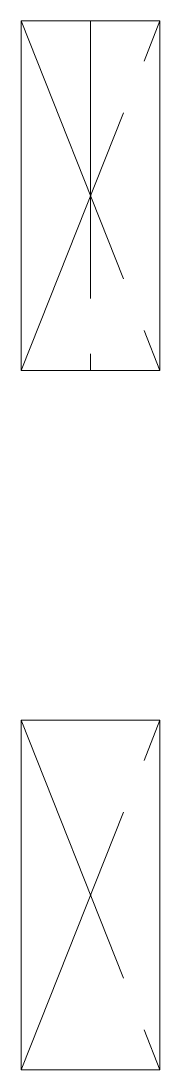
# Model space of a CAD drawing. Header units: inches. Extents: x 0.04 to 2.37, y 1.57 to 9.15.
# Drawn here: x 0.044 to 0.294, y 1.571 to 3.461 of the extents above.
import ezdxf

# ---------------------------------------------------------------- set-up
doc = ezdxf.new("R2010")
doc.units = ezdxf.units.IN
doc.header["$MEASUREMENT"] = 0
doc.header["$PDSIZE"] = -1
doc.linetypes.add('CENTERX2', pattern=[0.8, 0.5, -0.1, 0.1, -0.1])

msp = doc.modelspace()

# ---------------------------------------------------------------- linework, layer by layer
at = {"color": 7, "linetype": 'Continuous', "lineweight": 0}
for p, q in [((0.0442, 3.4612), (0.2942, 3.4612)), ((0.0442, 3.4612), (0.0442, 2.8312)), ((0.2942, 3.4612), (0.2942, 2.8312)), ((0.0442, 2.8312), (0.2942, 2.8312)), ((0.0442, 2.2012), (0.2942, 2.2012)), ((0.0442, 2.2012), (0.0442, 1.5712)), ((0.2942, 2.2012), (0.2942, 1.5712)), ((0.0442, 1.5712), (0.2942, 1.5712))]:
    msp.add_line(p, q, dxfattribs=at)
at = {"color": 7, "linetype": 'CENTERX2', "lineweight": 0}
for p, q in [((0.0442, 3.4612), (0.2942, 2.8312)), ((0.0442, 2.8312), (0.2942, 3.4612)), ((0.1692, 3.4612), (0.1692, 2.8312)), ((0.0442, 2.2012), (0.2942, 1.5712)), ((0.0442, 1.5712), (0.2942, 2.2012))]:
    msp.add_line(p, q, dxfattribs=at)
at = {"color": 7, "linetype": 'Continuous', "lineweight": 0}
for p in [(0.1692, 3.1462), (0.1692, 1.8862)]:
    msp.add_point(p, dxfattribs=at)

doc.saveas('drawing.dxf')
